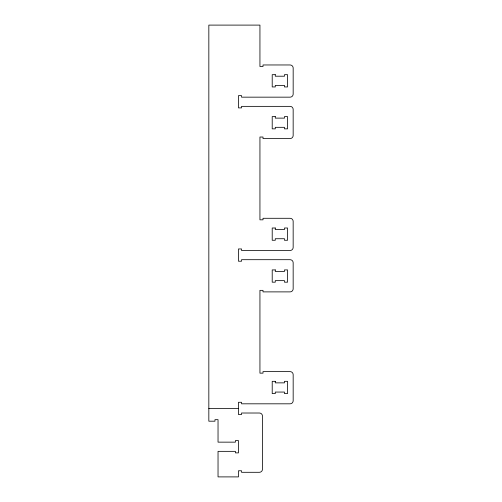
<?xml version="1.0" encoding="UTF-8"?>
<svg xmlns="http://www.w3.org/2000/svg" width="502" height="502" viewBox="0 0 502 502"><rect width="100%" height="100%" fill="white"/><g stroke="black" fill="none" stroke-linecap="round" stroke-linejoin="round"><path stroke-width="0.75" d="M238.481 408.415L238.481 402.284L241.544 402.284L241.544 403.815L290.1 403.815A3.068 3.068 0 0 0 293.168 400.747L293.168 374.68A3.068 3.068 0 0 0 290.1 371.618L263.01 371.618L263.01 373.149L259.942 373.149L259.942 290.357L263.01 290.357L263.01 291.888L290.1 291.888A3.068 3.068 0 0 0 293.162 288.819L293.162 262.753A3.068 3.068 0 0 0 290.1 259.691L241.544 259.691L241.544 261.222L238.481 261.222L238.481 248.954L241.544 248.954L241.544 250.492L290.1 250.492A3.068 3.068 0 0 0 293.162 247.423L293.162 221.357A3.068 3.068 0 0 0 290.1 218.288L263.01 218.288L263.01 219.826L259.942 219.826L259.942 137.027L263.01 137.027L263.01 138.558L290.1 138.558A3.068 3.068 0 0 0 293.162 135.496L293.162 109.43A3.068 3.068 0 0 0 290.1 106.361L241.544 106.361L241.544 107.899L238.481 107.899L238.481 95.631L241.544 95.631L241.544 97.162L290.1 97.162A3.068 3.068 0 0 0 293.168 94.094L293.168 68.034A3.068 3.068 0 0 0 290.1 64.965L263.01 64.965L263.01 66.496L259.942 66.496L259.942 25.1L208.838 25.1L208.832 421.191L214.969 421.191L214.969 419.659L218.037 419.659L218.037 442.149L235.413 442.149L235.413 440.612L238.475 440.612L238.475 452.879L235.413 452.879L235.413 451.348L218.037 451.348L218.037 476.9L238.475 476.9L238.475 470.769L241.544 470.769L241.544 472.3L259.396 472.3A3.068 3.068 0 0 0 262.464 469.232L262.464 416.083A3.068 3.068 0 0 0 259.427 413.014L241.544 413.014L241.544 414.545L238.475 414.545L238.481 408.415L208.838 408.415M275.278 74.672L272.209 74.672L272.209 86.94L275.278 86.94L275.278 85.409L284.477 85.409L284.477 86.94L287.546 86.94L287.546 74.672L284.477 74.672L284.477 76.21L275.278 76.21L275.278 74.672M275.278 116.583L272.209 116.583L272.209 128.851L275.278 128.851L275.278 127.32L284.477 127.32L284.477 128.851L287.546 128.851L287.546 116.583L284.477 116.583L284.477 118.121L275.278 118.121L275.278 116.583M275.278 228.002L272.209 228.002L272.209 240.27L275.278 240.27L275.278 238.732L284.477 238.732L284.477 240.27L287.546 240.27L287.546 228.002L284.477 228.002L284.477 229.533L275.278 229.533L275.278 228.002M275.278 269.913L272.209 269.913L272.209 282.174L275.278 282.174L275.278 280.643L284.477 280.643L284.477 282.174L287.546 282.174L287.546 269.913L284.477 269.913L284.477 271.444L275.278 271.444L275.278 269.913M275.278 381.325L272.209 381.325L272.209 393.593L275.278 393.593L275.278 392.062L284.477 392.062L284.477 393.593L287.546 393.593L287.546 381.325L284.477 381.325L284.477 382.863L275.278 382.863L275.278 381.325"/></g></svg>
